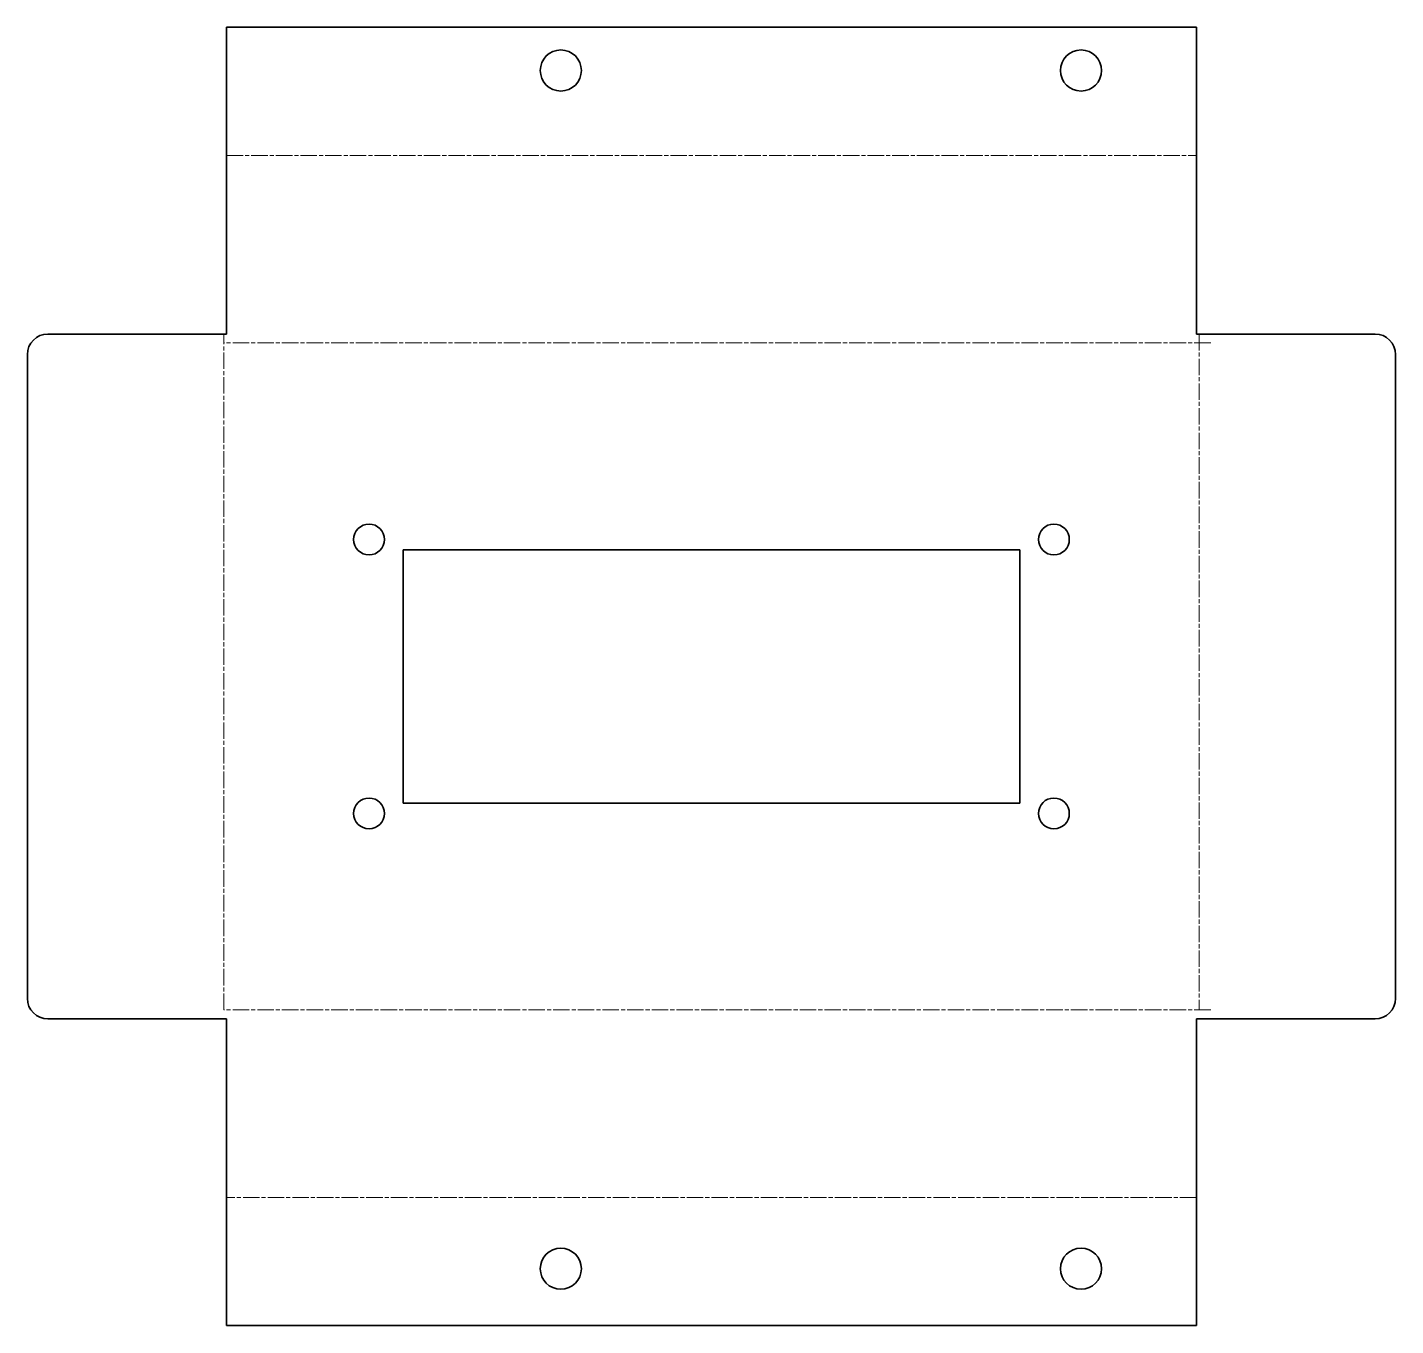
# Model space of a CAD drawing. Header units: inches. Extents: x 0 to 200, y 0 to 190.
import ezdxf

# ---------------------------------------------------------------- set-up
doc = ezdxf.new("R2010")
doc.units = ezdxf.units.IN
doc.header["$MEASUREMENT"] = 0
doc.linetypes.add('Chain', pattern=[13.68, 9.12, -1.14, 2.28, -1.14])
doc.layers.add('SIMUMAK Bend Centerline (ISO)', color=7, linetype='Chain', lineweight=9)
doc.layers.add('SIMUMAK Visible (ISO)', color=7, linetype='Continuous', lineweight=35)

# ---------------------------------------------------------------- blocks, each defined once
blk = doc.blocks.new('SIL-V025-CBIOPANEL01_Sheet_2_SIL-V025-CBIOPANEL01')
at = {"layer": 'SIMUMAK Bend Centerline (ISO)', "ltscale": 0.263158}
for p, q in [((-70.8, 76.09), (70.8, 76.09)), ((-71.2, -48.7), (-71.2, 50)), ((71.2, 50), (71.2, -48.7)), ((72.89, 48.7), (-71.2, 48.7)), ((72.89, -48.7), (-71.2, -48.7)), ((70.8, -76.09), (-70.8, -76.09))]:
    blk.add_line(p, q, dxfattribs=at)
at = {"layer": 'SIMUMAK Visible (ISO)'}
for p, q in [((-70.8, 94.79), (70.8, 94.79)), ((-70.8, 50), (-70.8, 94.79)), ((70.8, 94.79), (70.8, 50)), ((-96.89, 50), (-70.8, 50)), ((96.89, 50), (70.8, 50)), ((-99.89, -47), (-99.89, 47)), ((99.89, 47), (99.89, -47)), ((-45, 18.5), (45, 18.5)), ((-45, -18.5), (-45, 18.5)), ((45, 18.5), (45, -18.5)), ((45, -18.5), (-45, -18.5)), ((-96.89, -50), (-70.8, -50)), ((-70.8, -94.79), (-70.8, -50)), ((96.89, -50), (70.8, -50)), ((70.8, -50), (70.8, -94.79)), ((70.8, -94.79), (-70.8, -94.79))]:
    blk.add_line(p, q, dxfattribs=at)
for centre, radius in [((-22, 88.48), 3), ((53.96, 88.48), 3), ((-50, 20), 2.25), ((50, 20), 2.25), ((-50, -20), 2.25), ((50, -20), 2.25), ((-22, -86.48), 3), ((53.96, -86.48), 3)]:
    blk.add_circle(centre, radius, dxfattribs=at)
at = {"layer": 'SIMUMAK Visible (ISO)', "extrusion": (0, 0, -1)}
for centre, start, end in [((96.89, 47), 360, 90), ((-96.89, 47), 90, 180), ((96.89, -47), 270, 360), ((-96.89, -47), 180, 270)]:
    blk.add_arc(centre, 3, start, end, dxfattribs=at)

msp = doc.modelspace()

# ---------------------------------------------------------------- block references
msp.add_blockref('SIL-V025-CBIOPANEL01_Sheet_2_SIL-V025-CBIOPANEL01', (99.89, 94.79))

doc.saveas('drawing.dxf')
